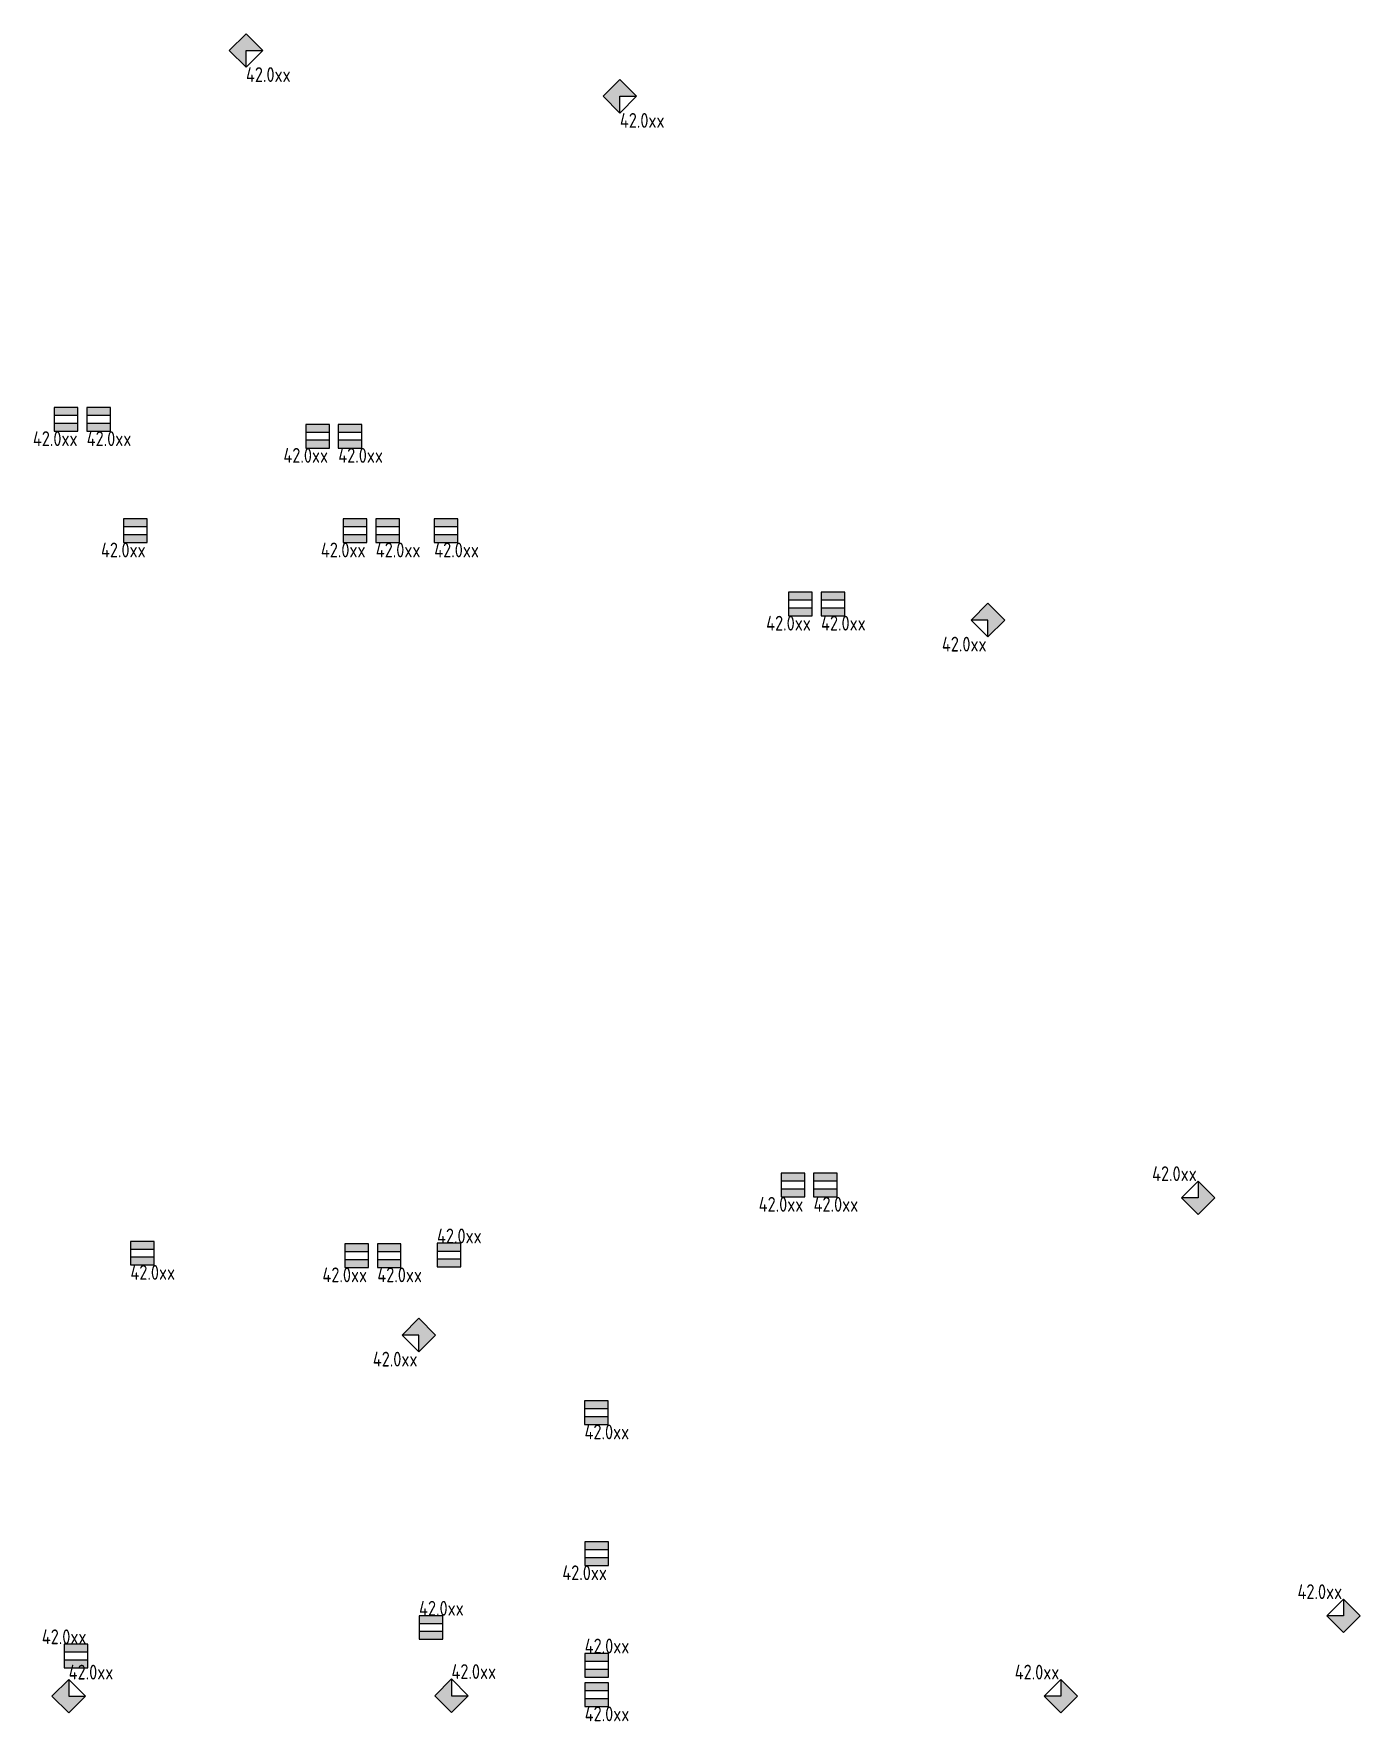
# Model space of a CAD drawing. Header units: millimetres. Extents: x 57329 to 256792, y -31663 to 25417.
# Drawn here: x 211910 to 256792, y -31663 to 25417 of the extents above.
import ezdxf

# ---------------------------------------------------------------- set-up
doc = ezdxf.new("R2010")
doc.units = ezdxf.units.MM
doc.layers.add('Охранная сигнализация', color=5, linetype='Continuous')
doc.styles.add('-ISOCPEUR-', font='ISOCPEUR.TTF', dxfattribs={"width": 0.8, "height": 2.5})

# ---------------------------------------------------------------- blocks, each defined once
blk = doc.blocks.new('*U10')
h = blk.add_hatch(color=256)
h.dxf.hatch_style = 1
h.paths.add_polyline_path([(2.83, 0), (5.66, -2.83), (2.83, -2.83), (2.83, -5.66), (0, -2.83)])
for points in [[(2.83, 0), (5.66, -2.83), (2.83, -5.66), (0, -2.83)], [(2.83, -2.83), (5.66, -2.83), (2.83, -5.66), (2.83, -2.83)]]:
    blk.add_lwpolyline(points, close=True)
at = {"style": '-ISOCPEUR-', "width": 0.8}
blk.add_attdef('ADDR', (2.83, -5.66), '', height=2.5, dxfattribs=at)
blk = doc.blocks.new('*U23')
h = blk.add_hatch(color=256)
h.dxf.hatch_style = 1
h.paths.add_polyline_path([(-4, -2.7), (-4, -4), (0, -4), (0, -2.7)])
h.paths.add_polyline_path([(-4, 0), (-4, -1.3), (0, -1.3), (0, 0)])
for points in [[(-4, -4), (0, -4), (0, 0), (-4, 0)], [(-4, -1.3), (0, -1.3), (0, 0), (-4, 0)], [(-4, -4), (0, -4), (0, -2.7), (-4, -2.7)]]:
    blk.add_lwpolyline(points, close=True)
at = {"style": '-ISOCPEUR-', "width": 0.8}
blk.add_attdef('ADDR', (0, -4), '', height=2.5, dxfattribs=at)
blk = doc.blocks.new('*U24')
h = blk.add_hatch(color=256)
h.dxf.hatch_style = 1
h.paths.add_polyline_path([(0, -2.7), (0, -4), (4, -4), (4, -2.7)])
h.paths.add_polyline_path([(0, 0), (0, -1.3), (4, -1.3), (4, 0)])
for points in [[(0, -4), (4, -4), (4, 0), (0, 0)], [(0, -1.3), (4, -1.3), (4, 0), (0, 0)], [(0, -4), (4, -4), (4, -2.7), (0, -2.7)]]:
    blk.add_lwpolyline(points, close=True)
at = {"style": '-ISOCPEUR-', "width": 0.8}
blk.add_attdef('ADDR', (0, -4), '', height=2.5, dxfattribs=at)
blk = doc.blocks.new('*U25')
h = blk.add_hatch(color=256)
h.dxf.hatch_style = 1
h.paths.add_polyline_path([(-4, 1.3), (-4, 0), (0, 0), (0, 1.3)])
h.paths.add_polyline_path([(-4, 4), (-4, 2.7), (0, 2.7), (0, 4)])
for points in [[(-4, 0), (0, 0), (0, 4), (-4, 4)], [(-4, 2.7), (0, 2.7), (0, 4), (-4, 4)], [(-4, 0), (0, 0), (0, 1.3), (-4, 1.3)]]:
    blk.add_lwpolyline(points, close=True)
at = {"style": '-ISOCPEUR-', "width": 0.8}
blk.add_attdef('ADDR', (0, 4), '', height=2.5, dxfattribs=at)
blk = doc.blocks.new('*U26')
h = blk.add_hatch(color=256)
h.dxf.hatch_style = 1
h.paths.add_polyline_path([(0, 1.3), (0, 0), (4, 0), (4, 1.3)])
h.paths.add_polyline_path([(0, 4), (0, 2.7), (4, 2.7), (4, 4)])
for points in [[(0, 0), (4, 0), (4, 4), (0, 4)], [(0, 2.7), (4, 2.7), (4, 4), (0, 4)], [(0, 0), (4, 0), (4, 1.3), (0, 1.3)]]:
    blk.add_lwpolyline(points, close=True)
at = {"style": '-ISOCPEUR-', "width": 0.8}
blk.add_attdef('ADDR', (0, 4), '', height=2.5, dxfattribs=at)
blk = doc.blocks.new('*U11')
h = blk.add_hatch(color=256)
h.dxf.hatch_style = 1
h.paths.add_polyline_path([(2.83, 0), (5.66, 2.83), (2.83, 2.83), (2.83, 5.66), (0, 2.83)])
for points in [[(2.83, 0), (5.66, 2.83), (2.83, 5.66), (0, 2.83)], [(2.83, 2.83), (5.66, 2.83), (2.83, 5.66), (2.83, 2.83)]]:
    blk.add_lwpolyline(points, close=True)
at = {"style": '-ISOCPEUR-', "width": 0.8}
blk.add_attdef('ADDR', (2.83, 5.66), '', height=2.5, dxfattribs=at)
blk = doc.blocks.new('*U12')
h = blk.add_hatch(color=256)
h.dxf.hatch_style = 1
h.paths.add_polyline_path([(-2.83, 0), (-5.66, -2.83), (-2.83, -2.83), (-2.83, -5.66), (0, -2.83)])
for points in [[(-2.83, 0), (-5.66, -2.83), (-2.83, -5.66), (0, -2.83)], [(-2.83, -2.83), (-5.66, -2.83), (-2.83, -5.66), (-2.83, -2.83)]]:
    blk.add_lwpolyline(points, close=True)
at = {"style": '-ISOCPEUR-', "width": 0.8}
blk.add_attdef('ADDR', (-2.83, -5.66), '', height=2.5, dxfattribs=at)
blk = doc.blocks.new('*U15')
h = blk.add_hatch(color=256)
h.dxf.hatch_style = 1
h.paths.add_polyline_path([(-2.83, 0), (-5.66, 2.83), (-2.83, 2.83), (-2.83, 5.66), (0, 2.83)])
for points in [[(-2.83, 0), (-5.66, 2.83), (-2.83, 5.66), (0, 2.83)], [(-2.83, 2.83), (-5.66, 2.83), (-2.83, 5.66), (-2.83, 2.83)]]:
    blk.add_lwpolyline(points, close=True)
at = {"style": '-ISOCPEUR-', "width": 0.8}
blk.add_attdef('ADDR', (-2.83, 5.66), '', height=2.5, dxfattribs=at)
blk = doc.blocks.new('*U13')
h = blk.add_hatch(color=256)
h.dxf.hatch_style = 1
h.paths.add_polyline_path([(-2.83, 0), (-5.66, -2.83), (-2.83, -2.83), (-2.83, -5.66), (0, -2.83)])
for points in [[(-2.83, 0), (-5.66, -2.83), (-2.83, -5.66), (0, -2.83)], [(-2.83, -2.83), (-5.66, -2.83), (-2.83, -5.66), (-2.83, -2.83)]]:
    blk.add_lwpolyline(points, close=True)
at = {"style": '-ISOCPEUR-', "width": 0.8}
blk.add_attdef('ADDR', (-2.83, -5.66), '', height=2.5, dxfattribs=at)
blk = doc.blocks.new('*U14')
h = blk.add_hatch(color=256)
h.dxf.hatch_style = 1
h.paths.add_polyline_path([(2.83, 0), (5.66, -2.83), (2.83, -2.83), (2.83, -5.66), (0, -2.83)])
for points in [[(2.83, 0), (5.66, -2.83), (2.83, -5.66), (0, -2.83)], [(2.83, -2.83), (5.66, -2.83), (2.83, -5.66), (2.83, -2.83)]]:
    blk.add_lwpolyline(points, close=True)
at = {"style": '-ISOCPEUR-', "width": 0.8}
blk.add_attdef('ADDR', (2.83, -5.66), '', height=2.5, dxfattribs=at)
blk = doc.blocks.new('*U33')
h = blk.add_hatch(color=256)
h.dxf.hatch_style = 1
h.paths.add_polyline_path([(0, 1.3), (0, 0), (4, 0), (4, 1.3)])
h.paths.add_polyline_path([(0, 4), (0, 2.7), (4, 2.7), (4, 4)])
for points in [[(0, 0), (4, 0), (4, 4), (0, 4)], [(0, 2.7), (4, 2.7), (4, 4), (0, 4)], [(0, 0), (4, 0), (4, 1.3), (0, 1.3)]]:
    blk.add_lwpolyline(points, close=True)
at = {"style": '-ISOCPEUR-', "width": 0.8}
blk.add_attdef('ADDR', (0, 4), '', height=2.5, dxfattribs=at)
blk = doc.blocks.new('*U608')
h = blk.add_hatch(color=256)
h.dxf.hatch_style = 1
h.paths.add_polyline_path([(0, -2.7), (0, -4), (4, -4), (4, -2.7)])
h.paths.add_polyline_path([(0, 0), (0, -1.3), (4, -1.3), (4, 0)])
for points in [[(0, -4), (4, -4), (4, 0), (0, 0)], [(0, -1.3), (4, -1.3), (4, 0), (0, 0)], [(0, -4), (4, -4), (4, -2.7), (0, -2.7)]]:
    blk.add_lwpolyline(points, close=True)
at = {"style": '-ISOCPEUR-', "width": 0.8}
blk.add_attdef('ADDR', (0, -4), '', height=2.5, dxfattribs=at)

msp = doc.modelspace()

# ---------------------------------------------------------------- block references
at = {"layer": 'Охранная сигнализация'}
ref = msp.add_blockref('*U10', (218527, 25417), dxfattribs=dict(at, xscale=200, yscale=200, zscale=200))
ref.add_attrib('ADDR', '42.0xx', (219092, 23786), dxfattribs={"layer": '0', "height": 500, "style": '-ISOCPEUR-', "width": 0.8})
ref = msp.add_blockref('*U14', (231177, 23867), dxfattribs=dict(at, xscale=200, yscale=200, zscale=200))
ref.add_attrib('ADDR', '42.0xx', (231742, 22236), dxfattribs={"layer": '0', "height": 500, "style": '-ISOCPEUR-', "width": 0.8})
ref = msp.add_blockref('*U23', (213403, 12771), dxfattribs=dict(at, xscale=200, yscale=200, zscale=200))
ref.add_attrib('ADDR', '42.0xx', (211882, 11471), dxfattribs={"layer": '0', "height": 500, "style": '-ISOCPEUR-', "width": 0.8})
ref = msp.add_blockref('*U608', (213703, 12771), dxfattribs=dict(at, xscale=200, yscale=200, zscale=200))
ref.add_attrib('ADDR', '42.0xx', (213703, 11471), dxfattribs={"layer": '0', "height": 500, "style": '-ISOCPEUR-', "width": 0.8})
ref = msp.add_blockref('*U23', (221915, 12205), dxfattribs=dict(at, xscale=200, yscale=200, zscale=200))
ref.add_attrib('ADDR', '42.0xx', (220358, 10905), dxfattribs={"layer": '0', "height": 500, "style": '-ISOCPEUR-', "width": 0.8})
ref = msp.add_blockref('*U24', (222215, 12205), dxfattribs=dict(at, xscale=200, yscale=200, zscale=200))
ref.add_attrib('ADDR', '42.0xx', (222215, 10905), dxfattribs={"layer": '0', "height": 500, "style": '-ISOCPEUR-', "width": 0.8})
ref = msp.add_blockref('*U23', (215743, 9006), dxfattribs=dict(at, xscale=200, yscale=200, zscale=200))
ref.add_attrib('ADDR', '42.0xx', (214186, 7706), dxfattribs={"layer": '0', "height": 500, "style": '-ISOCPEUR-', "width": 0.8})
ref = msp.add_blockref('*U23', (223184, 9006), dxfattribs=dict(at, xscale=200, yscale=200, zscale=200))
ref.add_attrib('ADDR', '42.0xx', (221626, 7706), dxfattribs={"layer": '0', "height": 500, "style": '-ISOCPEUR-', "width": 0.8})
ref = msp.add_blockref('*U24', (223484, 9006), dxfattribs=dict(at, xscale=200, yscale=200, zscale=200))
ref.add_attrib('ADDR', '42.0xx', (223484, 7706), dxfattribs={"layer": '0', "height": 500, "style": '-ISOCPEUR-', "width": 0.8})
ref = msp.add_blockref('*U24', (225462, 9006), dxfattribs=dict(at, xscale=200, yscale=200, zscale=200))
ref.add_attrib('ADDR', '42.0xx', (225462, 7706), dxfattribs={"layer": '0', "height": 500, "style": '-ISOCPEUR-', "width": 0.8})
ref = msp.add_blockref('*U23', (238249, 6529), dxfattribs=dict(at, xscale=200, yscale=200, zscale=200))
ref.add_attrib('ADDR', '42.0xx', (236692, 5229), dxfattribs={"layer": '0', "height": 500, "style": '-ISOCPEUR-', "width": 0.8})
ref = msp.add_blockref('*U24', (238549, 6529), dxfattribs=dict(at, xscale=200, yscale=200, zscale=200))
ref.add_attrib('ADDR', '42.0xx', (238549, 5229), dxfattribs={"layer": '0', "height": 500, "style": '-ISOCPEUR-', "width": 0.8})
ref = msp.add_blockref('*U13', (244761, 6152), dxfattribs=dict(at, xscale=200, yscale=200, zscale=200))
ref.add_attrib('ADDR', '42.0xx', (242638, 4521), dxfattribs={"layer": '0', "height": 500, "style": '-ISOCPEUR-', "width": 0.8})
ref = msp.add_blockref('*U23', (237996, -13128), dxfattribs=dict(at, xscale=200, yscale=200, zscale=200))
ref.add_attrib('ADDR', '42.0xx', (236439, -14428), dxfattribs={"layer": '0', "height": 500, "style": '-ISOCPEUR-', "width": 0.8})
ref = msp.add_blockref('*U24', (238296, -13128), dxfattribs=dict(at, xscale=200, yscale=200, zscale=200))
ref.add_attrib('ADDR', '42.0xx', (238296, -14428), dxfattribs={"layer": '0', "height": 500, "style": '-ISOCPEUR-', "width": 0.8})
ref = msp.add_blockref('*U15', (251873, -14523), dxfattribs=dict(at, xscale=200, yscale=200, zscale=200))
ref.add_attrib('ADDR', '42.0xx', (249749, -13391), dxfattribs={"layer": '0', "height": 500, "style": '-ISOCPEUR-', "width": 0.8})
at = {"layer": 'Охранная сигнализация', "xscale": 200, "yscale": 200, "zscale": 200}
for name, p in [('*U33', (225555, -16297)), ('*U26', (224948, -28892)), ('*U26', (230552, -30167)), ('*U11', (212527, -31383)), ('*U11', (225477, -31364))]:
    msp.add_blockref(name, p, dxfattribs=at).add_auto_attribs({'ADDR': '42.0xx'})
at = {"layer": 'Охранная сигнализация'}
ref = msp.add_blockref('*U24', (215182, -15430), dxfattribs=dict(at, xscale=200, yscale=200, zscale=200))
ref.add_attrib('ADDR', '42.0xx', (215182, -16730), dxfattribs={"layer": '0', "height": 500, "style": '-ISOCPEUR-', "width": 0.8})
ref = msp.add_blockref('*U23', (223236, -15513), dxfattribs=dict(at, xscale=200, yscale=200, zscale=200))
ref.add_attrib('ADDR', '42.0xx', (221678, -16813), dxfattribs={"layer": '0', "height": 500, "style": '-ISOCPEUR-', "width": 0.8})
ref = msp.add_blockref('*U24', (223536, -15513), dxfattribs=dict(at, xscale=200, yscale=200, zscale=200))
ref.add_attrib('ADDR', '42.0xx', (223536, -16813), dxfattribs={"layer": '0', "height": 500, "style": '-ISOCPEUR-', "width": 0.8})
ref = msp.add_blockref('*U12', (225507, -18033), dxfattribs=dict(at, xscale=200, yscale=200, zscale=200))
ref.add_attrib('ADDR', '42.0xx', (223383, -19664), dxfattribs={"layer": '0', "height": 500, "style": '-ISOCPEUR-', "width": 0.8})
ref = msp.add_blockref('*U24', (230546, -20826), dxfattribs=dict(at, xscale=200, yscale=200, zscale=200))
ref.add_attrib('ADDR', '42.0xx', (230546, -22126), dxfattribs={"layer": '0', "height": 500, "style": '-ISOCPEUR-', "width": 0.8})
ref = msp.add_blockref('*U23', (231352, -25590), dxfattribs=dict(at, xscale=200, yscale=200, zscale=200))
ref.add_attrib('ADDR', '42.0xx', (229794, -26890), dxfattribs={"layer": '0', "height": 500, "style": '-ISOCPEUR-', "width": 0.8})
ref = msp.add_blockref('*U15', (256792, -28661), dxfattribs=dict(at, xscale=200, yscale=200, zscale=200))
ref.add_attrib('ADDR', '42.0xx', (254669, -27530), dxfattribs={"layer": '0', "height": 500, "style": '-ISOCPEUR-', "width": 0.8})
ref = msp.add_blockref('*U25', (213741, -29856), dxfattribs=dict(at, xscale=200, yscale=200, zscale=200))
ref.add_attrib('ADDR', '42.0xx', (212184, -29056), dxfattribs={"layer": '0', "height": 500, "style": '-ISOCPEUR-', "width": 0.8})
ref = msp.add_blockref('*U15', (247225, -31381), dxfattribs=dict(at, xscale=200, yscale=200, zscale=200))
ref.add_attrib('ADDR', '42.0xx', (245101, -30250), dxfattribs={"layer": '0', "height": 500, "style": '-ISOCPEUR-', "width": 0.8})
ref = msp.add_blockref('*U24', (230552, -30363), dxfattribs=dict(at, xscale=200, yscale=200, zscale=200))
ref.add_attrib('ADDR', '42.0xx', (230552, -31663), dxfattribs={"layer": '0', "height": 500, "style": '-ISOCPEUR-', "width": 0.8})

doc.saveas('drawing.dxf')
